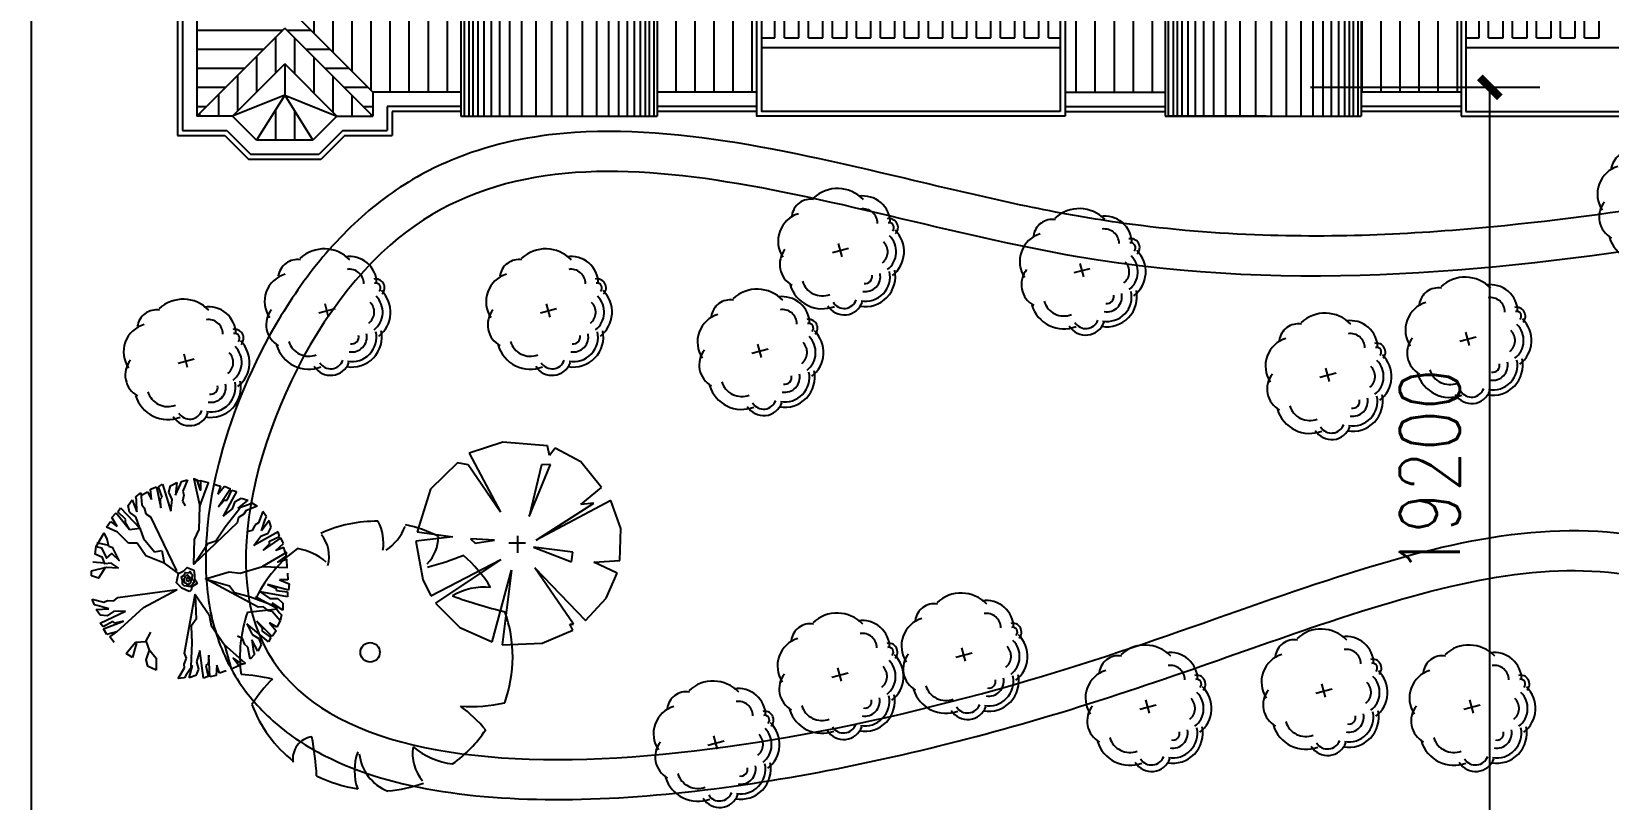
# Model space of a CAD drawing. Extents: x 225694 to 1397201, y -46174 to 794826.
# Drawn here: x 416933 to 456344, y 315712 to 334894 of the extents above; entities that cross this region are included whole.
import ezdxf

# ---------------------------------------------------------------- set-up
doc = ezdxf.new("R2010")
doc.units = 0
doc.header["$LTSCALE"] = 0.5
doc.header["$MEASUREMENT"] = 0
for name, color, linetype in [('0-PD', 223, 'Continuous'), ('08-树', 73, 'Continuous'), ('KJ', 8, 'Continuous'), ('PUB_DIM', 3, 'Continuous'), ('屋顶', 135, 'Continuous'), ('树', 124, 'Continuous'), ('路', 40, 'Continuous')]:
    doc.layers.add(name, color=color, linetype=linetype)
doc.styles.add('DIM_FONT', font='SIMPLEX.shx', dxfattribs={"width": 0.8})
doc.dimstyles.new('DIMN500', dxfattribs={"dimscale": 5, "dimtxt": 300, "dimasz": 100, "dimexe": 250, "dimexo": 300, "dimgap": 150, "dimtad": 1, "dimdec": 0, "dimzin": 0, "dimdsep": 46, "dimtxsty": 'DIM_FONT', "dimcen": 0.09, "dimclrt": 7, "dimazin": 2, "dimtfac": 1, "dimtdec": 0, "dimtix": 1, "dimtmove": 2, "dimatfit": 3, "dimfxl": 1, "dimtolj": 1, "dimtzin": 0, "dimarcsym": 0})
pattern_1 = [(90, (-2435411.77, -3682238.7), (-476.25, 3e-14), [])]

# ---------------------------------------------------------------- blocks, each defined once
blk = doc.blocks.new('桂花')
at = {"layer": '08-树', "linetype": 'ByBlock'}
for p, q in [((0, 0), (-316, 0)), ((-149, -187), (-149, 195))]:
    blk.add_line(p, q, dxfattribs=at)
for centre, radius, start, end in [((-612, 656), 626, 75.2533, 173.8893), ((-367, 1210), 204, 31.9374, 177.2865), ((-367, 1210), 110, 31.9374, 177.2865), ((79, 732), 688, 22.6842, 120.5814), ((79, 732), 509, 22.6842, 120.5814), ((574, 395), 687, 335.0514, 87.0482), ((-743, 93), 815, 118.8409, 207.9925), ((-612, 656), 332, 75.2533, 173.8893), ((79, 732), 314, 22.6842, 120.5814), ((574, 395), 344, 335.0514, 87.0482), ((574, 395), 565, 335.0514, 87.0482), ((574, 395), 158, 335.0514, 87.0482), ((868, -183), 294, 286.7742, 55.2785), ((868, -183), 443, 286.7742, 55.2785), ((-1031, -465), 437, 155.3763, 247.6372), ((-552, -692), 652, 181.4394, 289.2262), ((287, -545), 475, 271.8981, 6.291), ((287, -545), 769, 271.8981, 6.291), ((-59, -897), 543, 216.0983, 316.3439)]:
    blk.add_arc(centre, radius, start, end, dxfattribs=at)
blk = doc.blocks.new('GUIHUA')
at = {"layer": '树', "linetype": 'ByBlock', "xscale": 1.0944, "yscale": 1.0944, "zscale": 1.0944}
blk.add_blockref('桂花', (169, -8), dxfattribs=at)
blk = doc.blocks.new('批杷')
at = {"layer": '08-树', "color": 124}
for p, q in [((-983, 2387), (-831, 2446)), ((-959, 2128), (-983, 2387)), ((-831, 2446), (-723, 1917)), ((-784, 2446), (-678, 2505)), ((-689, 2188), (-784, 2446)), ((-678, 2505), (-475, 1835)), ((-524, 2306), (-478, 2470)), ((-478, 2470), (-326, 2553)), ((-326, 2553), (-360, 2236)), ((-360, 2236), (-231, 2506)), ((-231, 2506), (-208, 2577)), ((-208, 2577), (-55, 2613)), ((-55, 2613), (-172, 2330)), ((296, 2576), (142, 2607)), ((601, 2507), (767, 2457)), ((767, 2457), (700, 2258)), ((700, 2258), (866, 2457)), ((1016, 2391), (717, 1941)), ((866, 2457), (1016, 2391)), ((-1537, 1977), (-1438, 2120)), ((-1504, 1809), (-1537, 1977)), ((-1438, 2120), (-1325, 1821)), ((-1344, 2194), (-1224, 2295)), ((-1333, 2120), (-1344, 2194)), ((-1325, 1821), (-1333, 2120)), ((-1224, 2295), (-1200, 1990)), ((-1206, 2233), (-1054, 2316)), ((-1200, 1990), (-1137, 1917)), ((-1054, 2316), (-959, 2128)), ((-735, 2140), (-689, 2188)), ((-723, 1917), (-735, 2140)), ((-441, 2129), (-524, 2306)), ((-475, 1835), (-441, 2129)), ((-148, 2236), (-183, 2083)), ((-183, 2083), (-111, 1966)), ((-172, 2330), (-148, 2236)), ((717, 1941), (866, 2108)), ((1166, 2324), (833, 1708)), ((866, 2108), (933, 2108)), ((933, 2108), (1049, 2357)), ((1049, 2357), (1166, 2324)), ((1066, 1891), (1132, 2074)), ((1132, 2074), (1282, 2158)), ((1448, 2108), (1199, 1908)), ((1199, 1908), (1481, 2008)), ((1282, 2158), (1448, 2108)), ((1481, 2008), (1548, 2041)), ((1548, 2041), (1681, 1958)), ((-2080, 1437), (-1981, 1580)), ((-1981, 1580), (-1812, 1455)), ((-1950, 1675), (-1841, 1796)), ((-1812, 1455), (-1950, 1675)), ((-1841, 1796), (-1506, 1373)), ((-1799, 1818), (-1731, 1918)), ((-1597, 1630), (-1799, 1818)), ((-1731, 1918), (-1248, 1412)), ((-1618, 1567), (-1597, 1630)), ((-1351, 1689), (-1504, 1809)), ((-1248, 1412), (-1351, 1689)), ((-1137, 1917), (-1099, 1765)), ((-1099, 1765), (-982, 1692)), ((-982, 1692), (-335, 346)), ((833, 1708), (1066, 1891)), ((1215, 1675), (1182, 1542)), ((1348, 1758), (1215, 1675)), ((1398, 1841), (1348, 1758)), ((1681, 1958), (1398, 1841)), ((1828, 1826), (1718, 1541)), ((1789, 1343), (1882, 1628)), ((1983, 1597), (1789, 1343)), ((1914, 1695), (1828, 1826)), ((1882, 1628), (1914, 1695)), ((2037, 1432), (1983, 1597)), ((-2340, 954), (-2143, 1291)), ((-1806, 1311), (-2080, 1437)), ((-1530, 1034), (-1806, 1311)), ((-1506, 1373), (-1618, 1567)), ((-1506, 1373), (-1248, 1412)), ((-1248, 1412), (-1154, 1152)), ((1182, 1542), (102, 510)), ((1556, 1354), (1424, 1318)), ((1636, 1489), (1556, 1354)), ((2206, 1320), (1599, 973)), ((1599, 973), (1776, 1210)), ((1718, 1541), (1636, 1489)), ((1776, 1210), (1957, 1281)), ((1957, 1281), (2037, 1432)), ((1995, 1082), (2242, 1205)), ((2242, 1205), (2206, 1320)), ((-1312, 1034), (-1530, 1034)), ((-1095, 717), (-1312, 1034)), ((-1154, 1152), (-877, 816)), ((-877, 816), (-699, 855)), ((-699, 855), (-640, 538)), ((2276, 1172), (1834, 862)), ((1834, 862), (1997, 1016)), ((1997, 1016), (1995, 1082)), ((2151, 853), (2346, 1024)), ((2349, 925), (2151, 853)), ((2346, 1024), (2276, 1172)), ((2403, 760), (2349, 925)), ((-640, 538), (-1095, 717)), ((-640, 538), (-264, 261)), ((-2459, 222), (-2459, 340)), ((1708, -563), (393, 145)), ((2464, -143), (1944, 3)), ((1944, 3), (2149, -88)), ((2450, 115), (2240, 117)), ((2240, 117), (2481, 20)), ((2447, 288), (2450, 115)), ((2481, 20), (2464, -143)), ((-2383, -509), (-2442, -364)), ((-2442, -364), (-2145, -435)), ((-1899, -408), (-1794, -320)), ((-1794, -320), (-313, -120)), ((-1154, -571), (-313, -120)), ((-131, -1714), (136, -244)), ((2447, -305), (1759, -180)), ((1759, -180), (2005, -344)), ((2005, -344), (2199, -351)), ((2149, -88), (2169, -151)), ((2169, -151), (2443, -185)), ((2199, -351), (2325, -467)), ((2443, -185), (2447, -305)), ((-2310, -521), (-2383, -509)), ((-2342, -622), (-2022, -607)), ((-2236, -760), (-2342, -622)), ((-2022, -607), (-2310, -521)), ((-2240, -963), (-1609, -660)), ((-2067, -780), (-2236, -760)), ((-2145, -435), (-2055, -397)), ((-1905, -671), (-2067, -780)), ((-2055, -397), (-1899, -408)), ((-1609, -660), (-1905, -671)), ((-1825, -1182), (-1154, -571)), ((1845, -553), (1708, -563)), ((1965, -654), (1845, -553)), ((2060, -676), (1965, -654)), ((2258, -908), (2060, -676)), ((2329, -641), (2062, -466)), ((2062, -466), (2244, -703)), ((2244, -703), (2296, -756)), ((2296, -756), (2258, -908)), ((2325, -467), (2329, -641)), ((-2166, -1058), (-2240, -963)), ((-1925, -924), (-2166, -1058)), ((-2158, -1104), (-1652, -917)), ((-2076, -1246), (-2158, -1104)), ((-1825, -1182), (-2076, -1246)), ((-1996, -1305), (-1825, -1182)), ((-1871, -963), (-1925, -924)), ((-1652, -917), (-1871, -963)), ((1429, -980), (1563, -1244)), ((1968, -1427), (1429, -980)), ((1680, -912), (1814, -1091)), ((2062, -1293), (1680, -912)), ((1814, -1091), (1801, -1156)), ((1801, -1156), (2023, -1319)), ((1994, -957), (2157, -1159)), ((2176, -1062), (1994, -957)), ((2157, -1159), (2062, -1293)), ((2258, -908), (2176, -1062)), ((-1891, -1443), (-1996, -1305)), ((1321, -1348), (1197, -1290)), ((1377, -1495), (1321, -1348)), ((1449, -1560), (1377, -1495)), ((1508, -1860), (1449, -1560)), ((1553, -1378), (1596, -1674)), ((1700, -1661), (1553, -1378)), ((1563, -1244), (1729, -1345)), ((1782, -1508), (1700, -1661)), ((1729, -1345), (1782, -1508)), ((2023, -1319), (1968, -1427)), ((-1431, -1818), (-1589, -1719)), ((-138, -1986), (-80, -1841)), ((-80, -1841), (-131, -1714)), ((249, -1643), (169, -1928)), ((169, -1928), (222, -2115)), ((342, -2337), (249, -1643)), ((480, -1763), (457, -1986)), ((502, -2303), (480, -1763)), ((1615, -1746), (1508, -1860)), ((1596, -1674), (1615, -1746)), ((-837, -2135), (-1055, -2036)), ((-290, -2343), (-130, -2083)), ((-133, -2333), (-290, -2343)), ((-130, -2083), (-138, -1986)), ((-99, -2267), (-133, -2333)), ((71, -2020), (-99, -2267)), ((-14, -2328), (71, -2020)), ((150, -2270), (-14, -2328)), ((222, -2115), (150, -2270)), ((456, -2295), (342, -2337)), ((457, -1986), (403, -2025)), ((403, -2025), (456, -2295)), ((662, -2269), (502, -2303)), ((679, -2009), (662, -2269)), ((743, -2210), (679, -2009)), ((907, -2153), (743, -2210))]:
    blk.add_line(p, q, dxfattribs=at)
for points in [[(252, 1958), (468, 2540), (268, 2590), (268, 2357), (185, 2607), (102, 2640), (252, 1958)], [(119, 527), (102, 510), (119, 1126), (235, 1375), (252, 1958)], [(119, 527), (451, 1026), (650, 1093), (883, 1442), (1249, 1908)], [(-2459, 340), (-2083, 439), (-1787, 420), (-1965, 538), (-2123, 519), (-2182, 677), (-2360, 756), (-2340, 954), (-2202, 915), (-2083, 657), (-1945, 776), (-1767, 598), (-1925, 915), (-2024, 954), (-2063, 1133), (-2143, 1291)], [(-2024, 974), (-2202, 1014), (-2321, 1034)], [(1816, 451), (2437, 425), (2423, 630), (2201, 558), (2413, 714), (2419, 804), (1816, 451)], [(-2103, 439), (-2281, 162), (-2459, 222)], [(-2143, 538), (-2419, 558)], [(414, 135), (393, 145), (984, 320), (1257, 286), (1816, 451)], [(414, 135), (992, -27), (1117, -196), (1521, -309), (2077, -513)], [(133, -267), (157, -867), (35, -1038), (52, -1457), (30, -2049)], [(133, -267), (136, -244), (485, -752), (537, -1022), (866, -1503)], [(-1589, -1719), (-1352, -1442)], [(-1332, -1462), (-1371, -1601), (-1431, -1818)], [(-1352, -1442), (-1095, -1422), (-976, -1185)], [(-1095, -1403), (-1015, -1640)], [(866, -1503), (1034, -2102), (1225, -2025), (1088, -1836), (1302, -1989), (1388, -1967), (866, -1503)], [(-1015, -1640), (-1095, -1878), (-1055, -2036)], [(-1035, -1601), (-837, -1838), (-837, -2135)]]:
    blk.add_lwpolyline(points, dxfattribs=at)
for points in [[(-14, -172), (-197, -89), (-330, 44), (-280, 277), (-147, 344), (-64, 427), (102, 360), (119, 244), (119, 144), (185, 27), (52, -56), (36, -139)], [(-35, -51), (-138, -31), (-178, 9), (-178, 88), (-187, 117), (-207, 191), (-138, 236), (-109, 300), (-20, 290), (5, 330), (34, 270), (59, 251), (54, 147), (103, 93), (103, 48), (79, 38), (64, -11), (39, -26), (24, -51)], [(-114, 33), (-138, 78), (-138, 132), (-104, 196), (-99, 226), (-54, 246), (-40, 201), (-15, 206), (-5, 191), (20, 157), (29, 127), (29, 97), (15, 48), (10, 33), (-5, 18), (-25, 18), (-25, -1), (-64, -1), (-69, 18), (-79, 28)], [(-74, 112), (-64, 167), (-40, 172), (-30, 152), (-10, 132), (-10, 107), (-30, 93), (-30, 78), (-49, 83), (-74, 93)]]:
    blk.add_lwpolyline(points, close=True, dxfattribs=at)
blk = doc.blocks.new('含笑')
at = {"layer": '树'}
for p, q in [((-846, 434), (-632, 458)), ((-632, 458), (-789, 543)), ((-789, 543), (-789, 543))]:
    blk.add_line(p, q, dxfattribs=at)
blk.add_circle((27, 148), 69.3, dxfattribs=at)
for centre, radius, start, end in [((74, 115), 966, 89.3321, 114.3856), ((-228, 923), 350, 352.0775, 26.6128), ((-64, 1178), 366, 304.1868, 338.5411), ((74, 115), 963, 62.8767, 77.7021), ((-501, 833), 236, 343.6555, 39.76), ((234, 973), 279, 315.8454, 359.7651), ((74, 115), 956, 126.0751, 153.6245), ((-556, 485), 407, 48.5203, 80.5151), ((-354, 3609), 2962, 285.4397, 290.7099), ((74, 115), 950, 31.4098, 49.4752), ((837, 188), 424, 83.5323, 121.6544), ((1829, 3902), 3566, 250.0865, 256.3451), ((74, 115), 974, 160.8426, 187.275), ((74, 115), 968, 340.3307, 19.43), ((-1018, -1601), 1597, 77.3728, 85.4649), ((81, -798), 1065, 134.7782, 147.3315), ((74, 115), 951, 200.8103, 231.4392), ((738, 952), 1190, 266.7455, 282.0146), ((89, -1036), 989, 39.6536, 53.993), ((74, 115), 933, 305.394, 326.2464), ((-366, -610), 158, 97.741, 188.8107), ((-2361, -834), 2010, 2.9465, 10.9238), ((316, -694), 400, 160.6009, 199.3991), ((626, -573), 297, 170.6314, 220.6278), ((680, -105), 545, 230.4582, 263.1093), ((271, -539), 323, 186.1912, 248.4952), ((74, 115), 947, 243.1498, 261.8356), ((74, 115), 957, 274.7236, 290.3277)]:
    blk.add_arc(centre, radius, start, end, dxfattribs=at)
blk = doc.blocks.new('棕榈')
at = {"layer": '树', "color": 64, "linetype": 'Continuous'}
for p, q in [((-172, 1067), (-553, 940)), ((-553, 940), (-196, 270)), ((336, 1025), (-172, 1067)), ((360, 916), (336, 1025)), ((426, 996), (360, 916)), ((717, 842), (426, 996)), ((-688, 831), (-995, 530)), ((-566, 808), (-688, 831)), ((-196, 270), (-566, 808)), ((127, 220), (373, 813)), ((270, 808), (127, 220)), ((373, 813), (270, 808)), ((953, 551), (717, 842)), ((715, 357), (953, 551)), ((-995, 530), (-1146, 45)), ((1056, 402), (209, -50)), ((209, -50), (863, 371)), ((863, 371), (715, 357)), ((1170, 85), (1056, 402)), ((-1146, 45), (-738, -11)), ((0, -192), (0, 0)), ((1159, -278), (1170, 85)), ((-738, -11), (-1159, -58)), ((-1159, -58), (-1080, -495)), ((-537, -32), (-487, -82)), ((-265, -48), (-537, -32)), ((-487, -82), (-265, -48)), ((88, -84), (-103, -84)), ((177, -127), (611, -294)), ((625, -185), (177, -127)), ((-990, -683), (-193, -267)), ((-193, -267), (-937, -763)), ((611, -294), (625, -185)), ((863, -297), (1159, -278)), ((1130, -424), (863, -297)), ((-1080, -495), (-990, -683)), ((-294, -1205), (-73, -388)), ((-73, -388), (-180, -1239)), ((633, -1004), (193, -363)), ((193, -363), (770, -961)), ((1003, -707), (1130, -424)), ((770, -961), (1003, -707)), ((-937, -763), (-662, -1041)), ((-662, -1041), (-294, -1205)), ((275, -1218), (627, -1072)), ((627, -1072), (590, -1004)), ((590, -1004), (633, -1004)), ((-180, -1239), (275, -1218))]:
    blk.add_line(p, q, dxfattribs=at)
blk = doc.blocks.new('WD-1')
at = {"layer": 'KJ', "linetype": 'Continuous'}
h = blk.add_hatch(dxfattribs=at)
h.set_pattern_fill('LINE,_O', color=256, scale=150, angle=90)
h.set_pattern_definition(pattern_1)
h.paths.add_polyline_path([(25034, 12080), (23626, 12080), (24330, 11059)])
h.paths.add_polyline_path([(29226, 12080), (29930, 11059), (30634, 12080)])
h.paths.add_polyline_path([(13034, 12080), (11626, 12080), (12330, 11059)])
h.paths.add_polyline_path([(5334, 12380), (3926, 12380), (4630, 11359)])
h.paths.add_polyline_path([(3384, -120), (2680, 1006), (1976, -120)])
h = blk.add_hatch(dxfattribs=at)
h.set_pattern_fill('LINE,_O', color=256, scale=150, angle=90)
h.set_pattern_definition(pattern_1)
h.paths.add_polyline_path([(8110, 10580), (8480, 10580), (8480, 10880), (6380, 10880), (3430, 7930), (5380, 5980), (8110, 5980)])
h.paths.add_polyline_path([(48880, 5980), (46150, 5980), (46150, 5410), (43310, 5410), (43310, 5980), (28550, 5980), (28550, 5410), (27130, 5410), (25710, 5410), (25710, 5980), (10950, 5980), (10950, 5410), (8110, 5410), (8110, 5980), (5380, 5980), (2680, 3280), (4880, 1080), (7083, 1080), (7083, 3103, -0.244186), (9533, 4410, -0.244186), (11983, 3103), (11983, 1080), (14480, 1080), (14480, 4510), (22180, 4510), (22180, 1080), (24680, 1080), (24680, 3103, -0.244186), (27130, 4410, -0.244186), (29580, 3103), (29580, 1080), (32080, 1080), (32080, 4510), (39780, 4510), (39780, 1080), (42277, 1080), (42277, 3103, -0.244186), (44727, 4410, -0.244186), (47177, 3103), (47177, 1080), (49380, 1080), (51580, 3280)])
h.paths.add_polyline_path([(6380, 11780), (5934, 11780), (4630, 10476), (3326, 11780), (480, 11780), (3430, 8830)])
h.paths.add_polyline_path([(2680, 6280), (1780, 6280), (-420, 4080), (480, 4080)])
h.paths.add_polyline_path([(480, 8480), (-420, 8480), (1780, 6280), (2680, 6280)])
h.paths.add_polyline_path([(2680, 2680), (480, 480), (1376, 480), (2680, 1784), (3984, 480), (4880, 480)])
h.paths.add_polyline_path([(11026, 11480), (10580, 11480), (12330, 9730), (14080, 11480), (13634, 11480), (12330, 10176)])
h.paths.add_polyline_path([(31680, 11480), (31234, 11480), (29930, 10176), (28626, 11480), (28180, 11480), (29930, 9730)])
h.paths.add_polyline_path([(26080, 11480), (25634, 11480), (24330, 10176), (23026, 11480), (22580, 11480), (24330, 9730)])
h.paths.add_polyline_path([(25710, 10510), (24330, 9130), (22580, 10880), (22580, 10580), (22580, 8480), (20570, 8480, -0.096034), (19360, 6850), (19360, 6852, -0.177261), (18310, 6494, -0.189784), (17263, 6866, -0.094946), (16070, 8480), (14080, 8480), (14080, 10880), (12330, 9130), (10950, 10510), (10950, 5980), (25710, 5980)])
h.paths.add_polyline_path([(33670, 8480), (31680, 8480), (31680, 10580), (31680, 10880), (29930, 9130), (28550, 10510), (28550, 5980), (43310, 5980), (43310, 10510), (41930, 9130), (40180, 10880), (40180, 8480), (38190, 8480, -0.094946), (36997, 6866, -0.180763), (35930, 6494, -0.180763), (34863, 6866, -0.094946)])
h.paths.add_polyline_path([(50830, 7930), (47880, 10880), (45780, 10880), (45780, 10580), (46150, 10580), (46150, 5980), (48880, 5980)])
h.paths.add_polyline_path([(53780, 11780), (50934, 11780), (49630, 10476), (48326, 11780), (47880, 11780), (50830, 8830)])
h.paths.add_polyline_path([(51580, 2680), (49380, 480), (50276, 480), (51580, 1784), (52884, 480), (53780, 480)])
h.paths.add_polyline_path([(52480, 6280), (51580, 6280), (53780, 4080), (54680, 4080)])
h.paths.add_polyline_path([(54680, 8480), (53780, 8480), (51580, 6280), (52480, 6280)])
h = blk.add_hatch(dxfattribs=at)
h.set_pattern_fill('LINE,_O', color=256, scale=150)
h.set_pattern_definition([(0, (-2435411.77, -3682238.7), (0, 476.25), [])])
h.paths.add_polyline_path([(3430, 8830), (480, 11780), (480, 8480), (2680, 6280), (480, 4080), (480, 480), (2680, 2680), (2680, 3280), (5380, 5980), (3430, 7930)])
h.paths.add_polyline_path([(1184, 6280), (-420, 4676), (-420, 4080), (1780, 6280), (-420, 8480), (-420, 7884)])
h.paths.add_polyline_path([(6380, 10880), (6380, 11780), (3430, 8830), (3430, 7930)])
h.paths.add_polyline_path([(2680, 3280), (2680, 2680), (4880, 480), (4880, 1080)], flags=16)
h.paths.add_polyline_path([(14080, 10880), (14080, 11480), (12330, 9730), (12330, 9130)])
h.paths.add_polyline_path([(10580, 11480), (10580, 10880), (10880, 10580), (10950, 10580), (10950, 10510), (12330, 9130), (12330, 9730)])
h.paths.add_polyline_path([(24330, 9730), (22580, 11480), (22580, 10880), (24330, 9130)])
h.paths.add_polyline_path([(25710, 10510), (25710, 10580), (26080, 10580), (26080, 11480), (24330, 9730), (24330, 9130)])
h.paths.add_polyline_path([(29930, 9130), (29930, 9730), (28180, 11480), (28180, 10580), (28550, 10580), (28550, 10510)])
h.paths.add_polyline_path([(31680, 10880), (31680, 11480), (29930, 9730), (29930, 9130)])
h.paths.add_polyline_path([(40180, 11480), (40180, 10880), (41930, 9130), (41930, 9730)])
h.paths.add_polyline_path([(43310, 10510), (43310, 10580), (43380, 10580), (43680, 10880), (43680, 11480), (41930, 9730), (41930, 9130)])
h.paths.add_polyline_path([(50830, 7930), (50830, 8830), (47880, 11780), (47880, 10880)])
h.paths.add_polyline_path([(51580, 6280), (53780, 8480), (53780, 11780), (50830, 8830), (50830, 7930), (48880, 5980), (51580, 3280), (51580, 2680), (53780, 480), (53780, 4080)])
h.paths.add_polyline_path([(51580, 2680), (51580, 3280), (49380, 1080), (49380, 480)], flags=16)
h.paths.add_polyline_path([(53076, 6280), (54680, 7884), (54680, 8480), (52480, 6280), (54680, 4080), (54680, 4676)])
for p, q in [((8953, 4347), (8953, 480)), ((9343, 4402), (9343, 480)), ((9733, 4402), (9733, 480)), ((10113, 4347), (10113, 480)), ((14926, 2435), (14926, 4390)), ((15166, 2435), (15166, 4390)), ((15526, 2435), (15526, 4390)), ((15766, 2435), (15766, 4390)), ((16126, 2435), (16126, 4390)), ((16366, 2435), (16366, 4390)), ((16726, 2435), (16726, 4390)), ((16966, 2435), (16966, 4390)), ((17326, 2435), (17326, 4390)), ((17566, 2435), (17566, 4390)), ((17926, 2435), (17926, 4390)), ((18166, 2435), (18166, 4390)), ((18526, 2435), (18526, 4390)), ((18766, 2435), (18766, 4390)), ((19126, 2435), (19126, 4390)), ((19366, 2435), (19366, 4390)), ((19726, 2435), (19726, 4390)), ((19966, 2435), (19966, 4390)), ((20326, 2435), (20326, 4390)), ((20566, 2435), (20566, 4390)), ((20926, 2435), (20926, 4390)), ((21166, 2435), (21166, 4390)), ((21526, 2435), (21526, 4390)), ((21766, 2435), (21766, 4390)), ((26550, 4347), (26550, 480)), ((26940, 4402), (26940, 480)), ((27330, 4402), (27330, 480)), ((27710, 4347), (27710, 480)), ((32526, 2435), (32526, 4390)), ((32766, 2435), (32766, 4390)), ((33126, 2435), (33126, 4390)), ((33366, 2435), (33366, 4390)), ((33726, 2435), (33726, 4390)), ((33966, 2435), (33966, 4390)), ((34326, 2435), (34326, 4390)), ((34566, 2435), (34566, 4390)), ((34926, 2435), (34926, 4390)), ((35166, 2435), (35166, 4390)), ((35526, 2435), (35526, 4390)), ((8043, 3997), (8043, 480)), ((8293, 4128), (8293, 480)), ((8593, 4249), (8593, 480)), ((10473, 4249), (10473, 480)), ((10773, 4128), (10773, 480)), ((11023, 3997), (11023, 480)), ((25640, 3997), (25640, 480)), ((25890, 4128), (25890, 480)), ((26190, 4249), (26190, 480)), ((28070, 4249), (28070, 480)), ((28370, 4128), (28370, 480)), ((28620, 3997), (28620, 480)), ((7503, 3593), (7503, 480)), ((7653, 3725), (7653, 480)), ((7833, 3874), (7833, 480)), ((11233, 3874), (11233, 480)), ((11413, 3725), (11413, 480)), ((11563, 3593), (11563, 480)), ((25100, 3593), (25100, 480)), ((25250, 3725), (25250, 480)), ((25430, 3874), (25430, 480)), ((28830, 3874), (28830, 480)), ((29010, 3725), (29010, 480)), ((29160, 3593), (29160, 480)), ((7163, 3214), (7163, 480)), ((7283, 3363), (7283, 480)), ((7383, 3473), (7383, 480)), ((11683, 3473), (11683, 480)), ((11783, 3363), (11783, 480)), ((11903, 3214), (11903, 480)), ((24760, 3214), (24760, 480)), ((24880, 3363), (24880, 480)), ((24980, 3473), (24980, 480)), ((29280, 3473), (29280, 480)), ((29380, 3363), (29380, 480)), ((29500, 3214), (29500, 480)), ((14600, 2435), (14926, 2435)), ((15166, 2435), (15526, 2435)), ((15766, 2435), (16126, 2435)), ((16366, 2435), (16726, 2435)), ((16966, 2435), (17326, 2435)), ((17566, 2435), (17926, 2435)), ((18166, 2435), (18526, 2435)), ((18766, 2435), (19126, 2435)), ((19366, 2435), (19726, 2435)), ((19966, 2435), (20326, 2435)), ((20566, 2435), (20926, 2435)), ((21166, 2435), (21526, 2435)), ((21766, 2435), (22060, 2435)), ((32200, 2435), (32526, 2435)), ((32766, 2435), (33126, 2435)), ((33366, 2435), (33726, 2435)), ((33966, 2435), (34326, 2435)), ((34566, 2435), (34926, 2435)), ((35166, 2435), (35526, 2435)), ((14600, 2195), (22060, 2195)), ((32200, 2195), (39660, 2195))]:
    blk.add_line(p, q, dxfattribs=at)
at = {"layer": '屋顶'}
for p, q in [((480, 4080), (480, 480)), ((0, 3600), (0, 0)), ((120, 3720), (120, 120)), ((4880, 1080), (2680, 3280)), ((7083, 3103), (7083, 480)), ((7083, 3103), (7083, 480)), ((11983, 3103), (11983, 480)), ((11983, 3103), (11983, 480)), ((24680, 3103), (24680, 480)), ((24680, 3103), (24680, 480)), ((24760, 3103), (24760, 480)), ((29580, 3103), (29580, 480)), ((29580, 3103), (29580, 480)), ((29580, 3103), (29580, 480)), ((480, 480), (2680, 2680)), ((4880, 480), (2680, 2680)), ((1376, 480), (2680, 1784)), ((3984, 480), (2680, 1784)), ((2680, 1784), (2680, 1006)), ((2680, 1006), (1376, 480)), ((2680, 1006), (1976, -120)), ((2680, 1006), (3984, 480)), ((2680, 1006), (3384, -120)), ((7083, 1080), (4880, 1080)), ((4880, 1080), (4880, 480)), ((14483, 1080), (11983, 1080)), ((22180, 1080), (24680, 1080)), ((32080, 1080), (29580, 1080)), ((1376, 480), (480, 480)), ((1976, -120), (1376, 480)), ((3984, 480), (3384, -120)), ((3984, 480), (4880, 480)), ((5240, 720), (5240, 120)), ((7083, 720), (5240, 720)), ((5360, 600), (5360, 0)), ((7083, 600), (5360, 600)), ((7083, 480), (11983, 480)), ((7083, 480), (11983, 480)), ((14483, 720), (11983, 720)), ((14483, 600), (11983, 600)), ((22180, 720), (24680, 720)), ((22180, 600), (24680, 600)), ((24680, 480), (29580, 480)), ((24680, 480), (29580, 480)), ((27210, 480), (24760, 480)), ((27210, 480), (29580, 480)), ((32080, 720), (29580, 720)), ((32080, 600), (29580, 600)), ((0, 0), (1178, 0)), ((120, 120), (1227, 120)), ((1178, 0), (1778, -600)), ((1227, 120), (1827, -480)), ((4133, 120), (3533, -480)), ((4182, 0), (3582, -600)), ((4133, 120), (5240, 120)), ((4182, 0), (5360, 0)), ((3384, -120), (1976, -120)), ((3582, -600), (1778, -600)), ((3533, -480), (1827, -480))]:
    blk.add_line(p, q, dxfattribs=at)
for points in [[(22180, 480), (14480, 480), (14480, 4510), (22180, 4510)], [(22060, 600), (14600, 600), (14600, 4390), (22060, 4390)], [(32080, 480), (39780, 480), (39780, 4510), (32080, 4510)], [(32200, 600), (39660, 600), (39660, 4390), (32200, 4390)]]:
    blk.add_lwpolyline(points, close=True, dxfattribs=at)
blk = doc.blocks.new('_ArchTick')
at = {"color": 0, "linetype": 'ByBlock'}
blk.add_lwpolyline([(-0.5, -0.5, 0.4, 0.4, 0), (0.5, 0.5, 0.4, 0.4, 0)], format="xyseb", dxfattribs=at)
blk = doc.blocks.new('*U114')
at = {"color": 0, "lineweight": -2}
for p, q in [((448895, 333501), (454629, 333501)), ((453379, 314301), (453379, 333501)), ((453379, 314301), (453379, 333501)), ((448895, 314301), (454629, 314301))]:
    blk.add_line(p, q, dxfattribs=at)
at = {"layer": 'DEFPOINTS', "color": 0}
for p in [(447395, 333501), (447395, 314301)]:
    blk.add_point(p, dxfattribs=at)
at = {"color": 0, "lineweight": -2, "xscale": 500, "yscale": 500, "zscale": 500}
for p, rotation in [((453379, 333501), 90), ((453379, 314301), 270)]:
    blk.add_blockref('_ArchTick', p, dxfattribs=dict(at, rotation=rotation))
at = {"color": 7, "insert": (451879, 323901), "char_height": 1500, "width": 0.000000001, "attachment_point": 5, "rotation": 90, "style": 'DIM_FONT'}
blk.add_mtext('\\A1;19200', dxfattribs=at)

msp = doc.modelspace()

# ---------------------------------------------------------------- linework, layer by layer
at = {"layer": '08-树', "color": 7}
for points, knots in [([(486071.9, 330027), (479880.8, 330657.5), (466618.6, 332962.1), (448799.4, 324995.7), (426416.9, 334998.9), (418429.8, 314456.2), (443273.9, 317483.2), (456872.8, 325354.8), (467652.7, 314668.8), (466662, 307336.7), (462879.4, 295888.6)], [2.2899052, 2.2899052, 2.2899052, 2.2899052, 11.7786942, 42.4239076, 59.6079756, 69.282938, 89.1623022, 106.3015785, 115.3591012, 127.6053023, 127.6053023, 127.6053023, 127.6053023]), ([(485687.2, 330769.3), (483982, 330853.7), (483570.5, 330937.6), (481989.2, 331254.2), (480816.2, 331477.1), (478207.2, 331906.6), (476770, 332098.8), (474392.2, 332286.6), (473450.3, 332325.5), (471580.9, 332325.9), (470652.2, 332290.2), (467880.6, 332101.9), (466051.9, 331868), (460743.2, 331070.7), (457280.7, 330403.4), (451765.8, 329842.5), (449757.3, 329737.6), (446562.8, 329846.8), (445403.3, 329940.8), (443476.5, 330207.4), (442719.1, 330341.9), (441175.1, 330659.7), (440392, 330840.4), (438028.3, 331397.8), (436434.6, 331790.2), (433287.9, 332332.4), (431732.7, 332484.8), (429259.3, 332261.5), (428311.3, 332053.1), (426831.2, 331430.2), (426272.7, 331116.1), (425227.4, 330339.5), (424740.8, 329876.1), (423856.7, 328845.7), (423455.5, 328277.9), (422463.7, 326610.1), (421968.4, 325440.8), (421419.4, 323398.3), (421285.7, 322524.1), (421286.2, 321141.8), (421344, 320609.6), (421605.6, 319606.6), (421807.5, 319141.2), (422336, 318305.5), (422661.7, 317936.1), (423401.6, 317298.3), (423815.3, 317029.5), (425134.8, 316360.9), (426130.2, 316080.2), (428290.3, 315742.8), (429457.1, 315687.4), (431903.2, 315747.4), (433182.5, 315863.5), (436961.9, 316389.9), (439518.2, 316971.4), (443230.5, 318045.6), (444502.1, 318468), (446908.2, 319299.4), (448045.7, 319708.5), (450540, 320547.5), (451855.8, 320943.4), (454318.2, 321419.1), (455460.6, 321499.4), (457188.4, 321285.6), (457808.6, 321134.6), (458898.5, 320712), (459372.4, 320475.4), (460316.4, 319900.7), (460784.3, 319563.9), (462259.1, 318332.4), (463193.8, 317271.9), (464201, 315670.1), (464456.7, 315192.3), (464881.5, 314226.5), (465053.4, 313734.5), (465544.5, 311935), (465665.7, 310567.1), (465608.1, 307710.1), (465428.6, 306223.5), (462528.8, 298347.1), (462327.2, 297781), (462166.5, 297311.8)], [1.1164097, 1.1164097, 1.1164097, 1.1164097, 2.3529254, 2.3529254, 5.8629185, 5.8629185, 10.1460592, 10.1460592, 12.9451098, 12.9451098, 15.7441604, 15.7441604, 21.3422617, 21.3422617, 32.0570039, 32.0570039, 38.0978653, 38.0978653, 41.4835891, 41.4835891, 43.6464749, 43.6464749, 45.8093607, 45.8093607, 50.1351323, 50.1351323, 54.4609039, 54.4609039, 57.2384527, 57.2384527, 59.0215586, 59.0215586, 60.7735618, 60.7735618, 62.525565, 62.525565, 65.6434089, 65.6434089, 67.9827658, 67.9827658, 69.5025075, 69.5025075, 71.0222491, 71.0222491, 72.5419907, 72.5419907, 74.0617324, 74.0617324, 77.0412777, 77.0412777, 80.0208231, 80.0208231, 83.0003684, 83.0003684, 88.6797194, 88.6797194, 91.8892439, 91.8892439, 95.0987685, 95.0987685, 99.3010325, 99.3010325, 103.5032966, 103.5032966, 105.9494599, 105.9494599, 107.7968589, 107.7968589, 109.6442579, 109.6442579, 113.8391268, 113.8391268, 115.5636359, 115.5636359, 117.288145, 117.288145, 121.7439401, 121.7439401, 126.1997351, 126.1997351, 126.6291793, 126.6291793, 126.6291793, 126.6291793])]:
    msp.add_open_spline(points, degree=3, knots=knots, dxfattribs=at)
at = {"layer": '路', "color": 7, "linetype": 'Continuous'}
msp.add_line((416933, 263952), (416933, 379841.6), dxfattribs=at)

# ---------------------------------------------------------------- block references
at = {"layer": '0-PD', "color": 7, "linetype": 'Continuous'}
msp.add_blockref('WD-1', (420583.2, 332300.9), dxfattribs=at)
at = {"layer": '08-树', "color": 7}
msp.add_blockref('批杷', (420887.3, 321079.1), dxfattribs=at)
at = {"layer": '树', "color": 7, "rotation": 284.9686464037668}
for p in [(457633.8, 330616.5), (437154.8, 329434.9), (443194.1, 328932), (424321.2, 327926.1), (429857.2, 327926.1), (452835.5, 327219.9), (435141.6, 326920.2), (420798.2, 326668.7), (449336.7, 326320.8), (440239.9, 319327.7), (437140.9, 318828.2), (449236.7, 318428.6), (444838.3, 318029), (452935.4, 318029), (434042, 317129.9)]:
    msp.add_blockref('GUIHUA', p, dxfattribs=at)
at = {"layer": '树', "color": 7}
for name, p, xscale, yscale, zscale in [('棕榈', (429087.6, 322295.3), 2.197147679980844, 2.197147679980844, 2.19714768), ('含笑', (425300.3, 318867.4), 3.510000000009313, 3.510000000009313, 3.510000000000001)]:
    msp.add_blockref(name, p, dxfattribs=dict(at, xscale=xscale, yscale=yscale, zscale=zscale))

# ---------------------------------------------------------------- dimensions: what is measured, and where the dimension line sits
at = {"layer": 'PUB_DIM', "color": 7}
dim = msp.add_aligned_dim(p1=(447395.2, 314300.9), p2=(447395.2, 333500.9), distance=-5983.7, dimstyle='DIMN500', dxfattribs=at)
dim.commit()
dim.dimension.update_dxf_attribs({"geometry": '*U114', "text_midpoint": (451878.9, 323900.9)})

doc.saveas('drawing.dxf')
